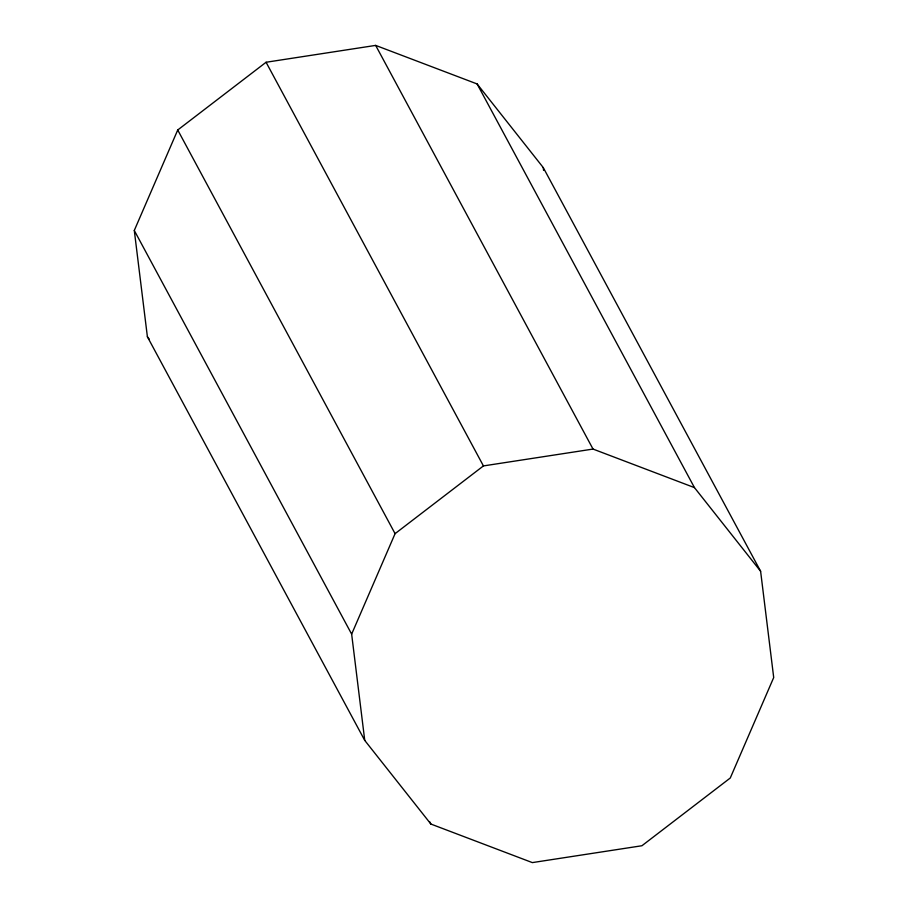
<?xml version="1.0" encoding="UTF-8"?>
<svg xmlns="http://www.w3.org/2000/svg" width="908" height="908" viewBox="0 0 908 908"><rect width="100%" height="100%" fill="white"/><g stroke="black" fill="none" stroke-linecap="round" stroke-linejoin="round"><path stroke-width="1.36" d="M134.293 230.462L177.73 129.992L266.078 62.255L375.662 45.4L477.12 83.956L543.256 167.583L760.609 571.245L773.707 677.538L730.27 778.008L641.922 845.745L532.338 862.6L430.88 824.044L364.744 740.417L147.391 336.755L134.293 230.462L351.646 634.125L364.744 740.417M351.646 634.125L395.082 533.654L483.431 465.918L593.015 449.063L694.461 487.619L760.609 571.245M147.391 336.755L149.139 338.956M477.12 83.956L694.461 487.619M375.662 45.4L593.015 449.063M266.078 62.255L483.431 465.918M177.73 129.992L395.082 533.654M429.541 821.558L430.88 824.044M543.256 167.583L543.597 170.375"/></g></svg>
